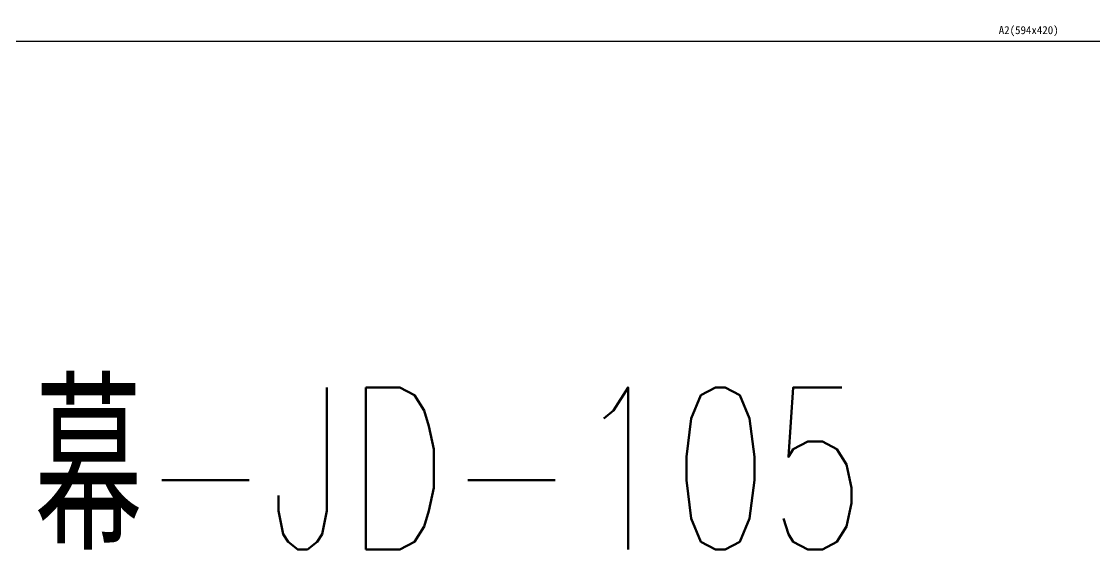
# Model space of a CAD drawing. Extents: x -160106 to 966792, y -663931 to 1550022.
# Drawn here: x -82057 to -80730, y -87453 to -86801 of the extents above; entities that cross this region are included whole.
import ezdxf
from ezdxf.enums import TextEntityAlignment as Align
from ezdxf.xclip import XClip

# ---------------------------------------------------------------- set-up
doc = ezdxf.new("R2010")
doc.units = 0
doc.linetypes.add('ZN-DASH', pattern=[0.35, 0.25, -0.1])
for name, color, linetype in [('!ZN1-填充-8', 8, 'Continuous'), ('!ZN1-文字-7', 7, 'Continuous'), ('!ZN3-玻璃幕墙-4', 4, 'Continuous'), ('!ZN4-辅助材料-1', 1, 'Continuous'), ('!ZN5-钢材投影-40', 40, 'Continuous'), ('!ZN5-铝材投影-112', 112, 'Continuous'), ('!ZN6-虚线-8', 8, 'ZN-DASH'), ('0-cxFrame', 155, 'Continuous')]:
    doc.layers.add(name, color=color, linetype=linetype)
doc.layers.add('0-cxText', color=131, linetype='Continuous', lineweight=25)
doc.styles.add('cx_tuming', font='simhei.ttf')
doc.styles.add('cx_tuqian1', font='')
doc.styles.add('ZNTextStyle', font='ROMANS.shx', dxfattribs={"width": 0.7, "bigfont": 'CHINESE.shx'})
doc.styles.add('黑体', font='simhei.ttf', dxfattribs={"height": 12})
doc.styles.get('cx_tuqian1').set_extended_font_data('SimSun')

# ---------------------------------------------------------------- blocks, each defined once
blk = doc.blocks.new('*U968')
at = {"layer": '!ZN1-填充-8'}
h = blk.add_hatch(dxfattribs=at)
h.set_pattern_fill('ANSI37', color=256, scale=0.5, style=0)
h.set_pattern_definition([(45, (6, 0), (-1.12253, 1.12253), []), (135, (6, 0), (-1.12253, -1.12253), [])])
h.paths.add_polyline_path([(0, 5), (0, 19), (1, 18), (14, 18), (14, 17.7), (12, 15.7), (12, 8.3), (14, 6.2), (14, 6), (1, 6)])
h = blk.add_hatch(dxfattribs=at)
h.set_pattern_fill('DOTS', color=8, style=0)
h.set_pattern_definition([(0, (6, 0), (0.79375, 1.5875), [0, -1.5875])])
h.paths.add_polyline_path([(13, 15.3), (13, 8.7), (14.4, 7.2), (17.8, 7.2), (17.8, 16.7), (14.4, 16.7)])
for points in [[(18.8, 18), (14, 18), (14, 17.7), (18.8, 17.7)], [(18.8, 6.2), (14, 6.2), (14, 6), (18.8, 6)]]:
    blk.add_hatch(color=256, dxfattribs=at).paths.add_polyline_path(points)
for p, q in [((0, 23), (615, 23)), ((0, 19), (615, 19)), ((0, 5), (615, 5)), ((0, 1), (615, 1))]:
    blk.add_line(p, q, dxfattribs=at)
at = {"layer": '!ZN3-玻璃幕墙-4'}
for points in [[(615, 24), (1, 24), (0, 23), (0, 19), (1, 18), (615, 18)], [(615, 6), (1, 6), (0, 5), (0, 1), (1, 0), (615, 0)]]:
    blk.add_lwpolyline(points, dxfattribs=at)
at = {"layer": '!ZN4-辅助材料-1'}
for points in [[(0, 5), (0, 19), (1, 18), (14, 18), (14, 17.7), (12, 15.7), (12, 8.3), (12, 8.3), (14, 6.2), (14, 6), (1, 6), (0, 5)], [(12, 15.7), (12, 8.3), (14, 6.2), (19, 6.2), (19, 17.7), (14, 17.7)], [(13, 15.3), (13, 8.7), (14.4, 7.2), (17.8, 7.2), (17.8, 16.7), (14.4, 16.7)], [(18.8, 18), (14, 18), (14, 17.7), (18.8, 17.7)], [(18.8, 6.2), (14, 6.2), (14, 6), (18.8, 6)]]:
    blk.add_lwpolyline(points, close=True, dxfattribs=at)
blk.add_lwpolyline([(18.4, 17.7), (18.4, 17.7), (14, 17.7), (12.1, 15.7), (12.1, 8.3), (14, 6.3), (18.4, 6.3), (18.4, 6.2), (18.4, 6.3)], dxfattribs=at)
at = {"layer": 'Defpoints', "color": 250}
for p in [(0, 24), (0, 18), (0, 6), (0, 0), (12, 6)]:
    blk.add_point(p, dxfattribs=at)
blk = doc.blocks.new('20250825140909')
at = {"layer": '!ZN5-钢材投影-40', "ltscale": 0.3}
for p, q in [((-2454.5, 4985), (-2454.5, 4319)), ((-2254.5, 4985), (-2254.5, 4319))]:
    blk.add_line(p, q, dxfattribs=at)
at = {"layer": '!ZN5-铝材投影-112'}
for p, q in [((-2192.1, 4950), (-2192.1, 4319)), ((-2170.1, 4950), (-2170.1, 4319)), ((-2252.5, 4902), (-2252.5, 4319)), ((-2244, 4902), (-2244, 4319)), ((-2230.1, 4902), (-2230.1, 4319))]:
    blk.add_line(p, q, dxfattribs=at)
at = {"layer": '!ZN6-虚线-8', "color": 8, "linetype": 'ZN-DASH', "ltscale": 70}
for p, q in [((-2446.5, 4319), (-2446.5, 4985)), ((-2262.5, 4985), (-2262.5, 4319))]:
    blk.add_line(p, q, dxfattribs=at)
at = {"layer": '!ZN3-玻璃幕墙-4', "xscale": -1.000000000000007, "rotation": 90}
blk.add_blockref('*U968', (-2200.1, 4934), dxfattribs=at)
blk = doc.blocks.new('TK22.A2 L(Dragon)')
at = {"layer": '0-cxFrame', "color": 7, "const_width": 0.5}
blk.add_lwpolyline([(0, 0), (-594, 0), (-594, 420), (0, 420)], close=True, dxfattribs=at)
at = {"style": '黑体', "flags": 4}
blk.add_attdef('图幅', text='', height=3.3, dxfattribs=at).set_placement((-40, 3), align=Align.RIGHT)
at = {"layer": '0-cxFrame', "style": '黑体'}
blk.add_text('(594x420)', height=3.3, dxfattribs=at).set_placement((-40, 3))
at = {"layer": '0-cxText', "flags": 4}
for tag, height, style, p in [('建设单位', 3.5, 'cx_tuming', (-45, 240)), ('项目名称', 3.5, 'cx_tuming', (-45, 210)), ('子项名称', 3.5, 'cx_tuming', (-45, 180)), ('工程编号', 3.3, 'cx_tuqian1', (-35, 165)), ('图名1', 3.5, 'cx_tuming', (-45, 87)), ('图名2', 3.5, 'cx_tuming', (-45, 79)), ('图名3', 3.5, 'cx_tuming', (-45, 71)), ('出图日期', 3.3, 'cx_tuqian1', (-39, 60)), ('专业', 3.3, 'cx_tuqian1', (-55, 52)), ('图号', 3.3, 'cx_tuqian1', (-55, 44)), ('版次', 3.3, 'cx_tuqian1', (-20, 44))]:
    blk.add_attdef(tag, text='', height=height, dxfattribs=dict(at, style=style)).set_placement(p, align=Align.MIDDLE)
at = {"layer": 'Defpoints', "color": 6, "flags": 4}
for tag, height, style, p in [('tufu', 3.3, '黑体', (-12, 12)), ('dwfname', 4, 'cx_tuqian1', (-80, 3))]:
    blk.add_attdef(tag, text='', height=height, dxfattribs=dict(at, style=style)).set_placement(p, align=Align.RIGHT)

msp = doc.modelspace()

# ---------------------------------------------------------------- block references
at = {"ltscale": 1000}
ref = msp.add_blockref('20250825140909', (-79397.72, -91387.77), dxfattribs=at)
XClip(ref).set_block_clipping_path([(-2622.8469257874, 4702.4590139577), (-1797.0541882785, 5758.5182929116)])

# ---------------------------------------------------------------- texts
at = {"layer": '!ZN1-文字-7', "ltscale": 20, "style": 'ZNTextStyle', "width": 0.7}
msp.add_text('幕-JD-105', height=200.258, dxfattribs=at).set_placement((-82040.8, -87353.06, 0), align=Align.MIDDLE_LEFT)

# ---------------------------------------------------------------- next in the draw order: block references
at = {"layer": '0-cxFrame'}
ref = msp.add_blockref('TK22.A2 L(Dragon)', (-80714.94, -86825.19), dxfattribs=dict(at, xscale=3, yscale=3, zscale=3))
ref.add_attrib('图幅', 'A2', dxfattribs={"layer": '0', "height": 9.9, "style": '黑体'}).set_placement((-80834.94, -86816.19), align=Align.RIGHT)

doc.saveas('drawing.dxf')
